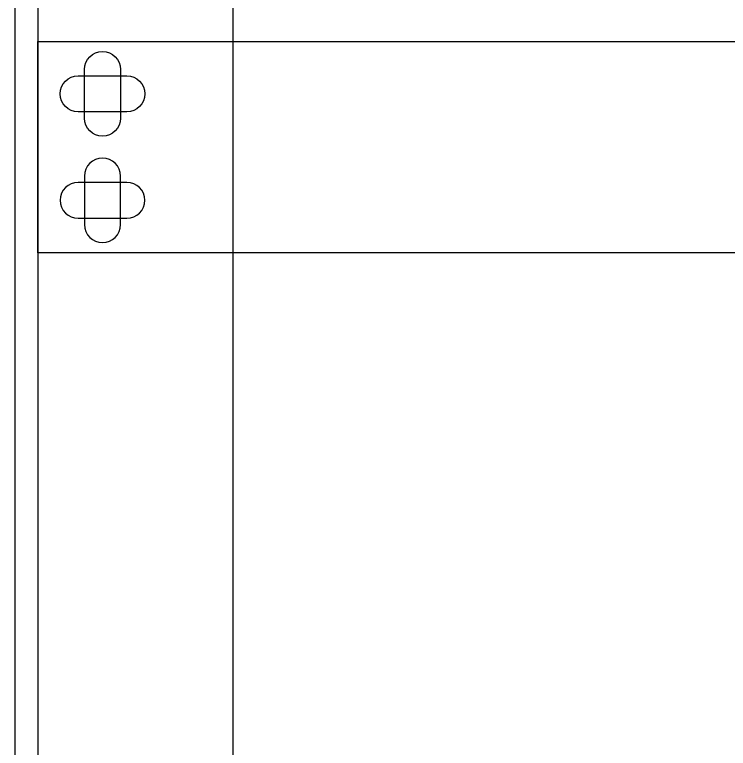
# Model space of a CAD drawing. Header units: millimetres. Extents: x 0 to 6126, y 0 to 4331.
# Drawn here: x 3854 to 4022.6, y 3608.6 to 3782.1 of the extents above; entities that cross this region are included whole.
import ezdxf

# ---------------------------------------------------------------- set-up
doc = ezdxf.new("R2010")
doc.units = ezdxf.units.MM
doc.layers.add('CNC', color=7, linetype='Continuous')

# ---------------------------------------------------------------- blocks, each defined once
blk = doc.blocks.new('ovan8.5x20')
at = {"layer": 'CNC', "color": 2, "lineweight": -3}
for p, q in [((5.75, 4.25), (-5.75, 4.25)), ((-5.75, -4.25), (5.75, -4.25))]:
    blk.add_line(p, q, dxfattribs=at)
for centre, start, end in [((-5.75, 0), 90, 270), ((5.75, 0), 270, 90)]:
    blk.add_arc(centre, 4.25, start, end, dxfattribs=at)

msp = doc.modelspace()

# ---------------------------------------------------------------- linework, layer by layer
at = {"color": 4, "ltscale": 3}
msp.add_lwpolyline([(4336.51, 3897.46), (3854.01, 3897.46), (3854.01, 2548.96), (4336.51, 2548.96)], close=True, dxfattribs=at)
at = {"color": 35, "ltscale": 3}
msp.add_lwpolyline([(4331.01, 3891.96), (3859.51, 3891.96), (3859.51, 2554.46), (4331.01, 2554.46)], close=True, dxfattribs=at)
at = {"color": 3, "ltscale": 3}
msp.add_lwpolyline([(4291.51, 3883.46), (3905.51, 3883.46), (3905.51, 2578.46), (4291.51, 2578.46)], close=True, dxfattribs=at)
at = {"color": 8, "ltscale": 3}
msp.add_lwpolyline([(3859.51, 3775.76), (4331.01, 3775.76), (4331.01, 3725.76), (3859.51, 3725.76)], close=True, dxfattribs=at)

# ---------------------------------------------------------------- block references
at = {"layer": 'CNC', "lineweight": -3, "xscale": -1}
for rotation in [90, 180]:
    msp.add_blockref('ovan8.5x20', (3874.76, 3763.35), dxfattribs=dict(at, rotation=rotation))
at = {"layer": 'CNC', "lineweight": -3, "rotation": 90}
msp.add_blockref('ovan8.5x20', (3874.76, 3738.18), dxfattribs=at)
at = {"layer": 'CNC', "lineweight": -3}
msp.add_blockref('ovan8.5x20', (3874.76, 3738.18), dxfattribs=at)

doc.saveas('drawing.dxf')
